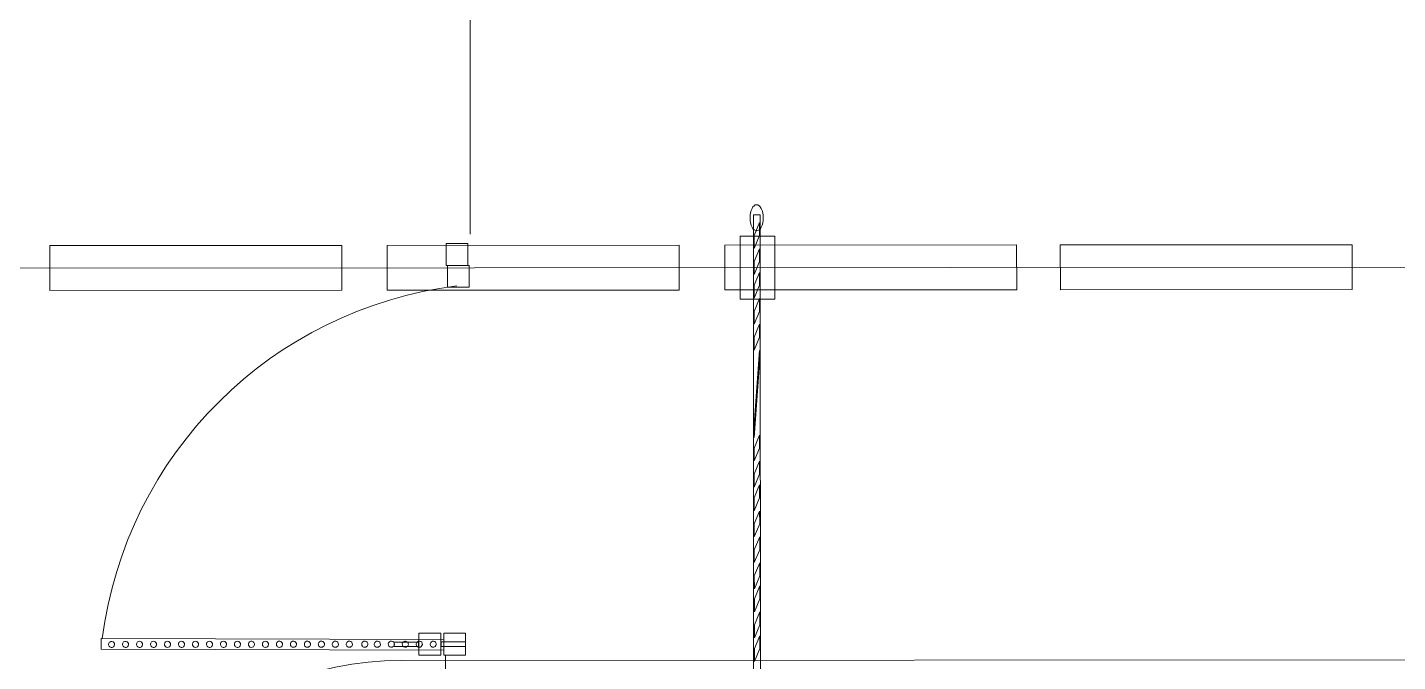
# Model space of a CAD drawing. Header units: metres. Extents: x 6917732 to 8046551, y 3602874 to 4094271.
# Drawn here: x 7126787 to 7138989, y 3838650 to 3844303 of the extents above; entities that cross this region are included whole.
import ezdxf

# ---------------------------------------------------------------- set-up
doc = ezdxf.new("R2010")
doc.units = ezdxf.units.M
doc.header["$LTSCALE"] = 0.5
doc.header["$MEASUREMENT"] = 0
doc.linetypes.add('03000 - Plant Layout 1$0$CENTER2', pattern=[1.125, 0.75, -0.125, 0.125, -0.125])
doc.linetypes.add('HIDDEN2', pattern=[4.762499999999999, 3.175, -1.5875])
doc.layers.add('CI-CEN', color=1, linetype='03000 - Plant Layout 1$0$CENTER2')
doc.layers.add('RD-TXT', color=7, linetype='CONTINUOUS')
doc.layers.add('CI-PED-FOOTPATH', color=44, linetype='CONTINUOUS', lineweight=0)
doc.layers.get('CI-CEN').off()

# ---------------------------------------------------------------- blocks, each defined once
blk = doc.blocks.new('sdsxdc')
at = {"layer": 'CI-PED-FOOTPATH', "color": 15, "lineweight": 0, "extrusion": (0.007640920335774551, -0.02019141982640698, 0.9997669342910958)}
for p, q in [((7133306.778548842, 3842447.93950787, 322.9055335979596), (7133306.719290247, 3842562.817919113, 325.2260854596514)), ((7133258.985965568, 3842447.907489359, 323.2701514001093), (7133259.045224166, 3842333.029078114, 320.9495995383783)), ((7133306.898517249, 3842215.369363617, 318.2076005801156), (7133306.839258653, 3842330.24777486, 320.5281524417839)), ((7133259.105933975, 3842215.337345102, 318.5722183821758), (7133259.165192572, 3842100.458933941, 316.251666522141)), ((7119001.143818318, 3842152.183653819, 408.7790081598647), (7145297.099852477, 3842169.44746263, 225.6426252640707)), ((7133307.007436973, 3842004.218152694, 313.9423314985921), (7133306.948178377, 3842119.096564015, 316.262883361884)), ((7133259.2148537, 3842004.186134181, 314.3069493007213), (7133259.274112293, 3841889.307723018, 311.986397440697)), ((7133307.127405382, 3841771.648008441, 309.244398480763), (7133307.068146784, 3841886.526419684, 311.5649503424747)), ((7133259.334822107, 3841771.615989928, 309.6090162828752), (7133259.394080704, 3841656.737578765, 307.2884644228246)), ((7133307.245922578, 3841541.891186117, 304.6032947606292), (7133307.186663979, 3841656.769597277, 306.9238466206885)), ((7133259.453339303, 3841541.859167602, 304.9679125627292), (7133259.512597899, 3841426.980756359, 302.6473607010645)), ((7133307.365890987, 3841309.32104178, 299.9053617411227), (7133307.306632389, 3841424.199453025, 302.2259136028094)), ((7133259.854860396, 3840763.472438676, 289.2444467403067), (7133259.914118993, 3840648.594027513, 286.9238948802379)), ((7133307.755918306, 3840553.216086622, 284.631989291626), (7133307.69665971, 3840668.094497783, 286.9525411516297)), ((7133259.963335031, 3840553.184068108, 284.996607093717), (7133260.022593629, 3840438.305656785, 282.6760552304336)), ((7133307.875886717, 3840320.645942288, 279.9340562721448), (7133307.816628123, 3840435.52435353, 282.2546081337853)), ((7133260.083303443, 3840320.613923775, 280.2986740742426), (7133260.142562039, 3840205.735512531, 277.9781222125554)), ((7133307.984806439, 3840109.494731446, 275.6687871922974), (7133307.925547841, 3840224.373142689, 277.9893390539705)), ((7133260.192223163, 3840109.462712931, 276.0334049943514), (7133260.25148176, 3839994.584301689, 273.71285313271)), ((7133308.104774848, 3839876.924587112, 270.9708541728121), (7133308.045516251, 3839991.802998433, 273.2914060360858)), ((7133260.312191575, 3839876.892568599, 271.3354719749028), (7133260.371450171, 3839762.014157434, 269.0149201148)), ((7133308.223292041, 3839647.167764785, 266.329750452689), (7133308.164033444, 3839762.046175948, 268.6503023127448)), ((7133260.430708766, 3839647.135746271, 266.6943682547824), (7133260.489967363, 3839532.257335031, 264.373816393138)), ((7133308.343260454, 3839414.597620531, 261.6318174348055), (7133308.284001858, 3839529.476031694, 263.9523692948636)), ((7133260.550677177, 3839414.565602018, 261.9964352369302), (7133260.609935777, 3839299.687190775, 259.6758833752206)), ((7133308.448832653, 3839209.935893582, 257.4976363789549), (7133308.389574056, 3839324.814304743, 259.818188238997)), ((7133260.656249378, 3839209.903875068, 257.862254181046), (7133260.715507975, 3839095.025463824, 255.5417023193611)), ((7133308.568801065, 3838977.365749327, 252.799703361043), (7133308.509542468, 3839092.24416049, 255.1202552211139)), ((7133260.77621779, 3838977.333730815, 253.1643211631448), (7133260.835476387, 3838862.455319492, 250.843769299867)), ((7133308.677720786, 3838766.214538405, 248.5344342795748), (7133308.618462187, 3838881.092949567, 250.8549861396571)), ((7139503.652921802, 3838666.279270864, 199.1697821364811), (7130117.564027611, 3838659.991085712, 270.7778616429718)), ((7133260.885137511, 3838766.182519892, 248.8990520816884), (7133260.944396107, 3838651.30410873, 246.5785002216766))]:
    blk.add_line(p, q, dxfattribs=at)
for points, elevation in [([(8032250.269509289, 1077979.601141063), (8029133.518535193, 1069728.694184991)], -22756.62040694564), ([(8027599.088716555, 1066296.053528784), (8025493.957263516, 1060819.110147633)], -22756.62040679267)]:
    blk.add_lwpolyline(points, dxfattribs=dict(at, elevation=elevation))
for points, elevation in [([(8029937.571388566, 1064545.779370485), (8029879.447866064, 1064567.735325912), (8031551.987406484, 1068995.412815385), (8031610.110928984, 1068973.456859954)], -22756.62040679267), ([(8031453.230987554, 1068713.689588119), (8031538.544827688, 1068804.288989392), (8031579.148266003, 1068911.77758711), (8031493.834425869, 1068821.178185838)], -22756.62040679264), ([(8031175.962402508, 1068334.874946892), (8031374.32766073, 1068860.002973645), (8031664.945272488, 1068750.223196784), (8031466.580014264, 1068225.095170031)], -22756.62040679267), ([(8028027.36819947, 1070038.068775011), (8025595.115582181, 1070956.843614503), (8025453.765606871, 1070582.65090415), (8027886.018224168, 1069663.876064663)], -22809.2450137143), ([(8030839.030583498, 1068975.973235603), (8028406.777966204, 1069894.748075094), (8028265.427990898, 1069520.555364739), (8030697.680608192, 1068601.780525252)], -22809.24501371432), ([(8028833.461575896, 1069543.131899933), (8028902.073936423, 1069724.767907259), (8029083.709943824, 1069656.155546702), (8029015.097583295, 1069474.519539376)], -22756.62040679271), ([(8033650.692967521, 1067913.877696194), (8031218.440350227, 1068832.652535681), (8031077.090374924, 1068458.459825327), (8033509.342992217, 1067539.684985841)], -22809.24501371432), ([(8031371.0297506, 1068496.080044278), (8031456.343590707, 1068586.679445476), (8031496.947029024, 1068694.168043192), (8031411.633188887, 1068603.568641918)], -22756.62040679272), ([(8036446.704182414, 1066857.694330668), (8034014.451565121, 1067776.469170157), (8033873.101589818, 1067402.276459801), (8036305.35420711, 1066483.501620317)], -22809.24501371431), ([(8028844.359736269, 1069539.015158324), (8028775.747375739, 1069357.379150998), (8028957.383383139, 1069288.76679044), (8029025.995743669, 1069470.402797767)], -22756.62040679268), ([(8031296.398972934, 1068298.511612377), (8031381.712813044, 1068389.111013575), (8031422.316251388, 1068496.599611364), (8031337.002411228, 1068406.000210021)], -22756.62040679271), ([(8031214.197735956, 1068080.902068459), (8031299.511576063, 1068171.501469657), (8031340.115014379, 1068278.990067375), (8031254.801174243, 1068188.390666102)], -22756.6204067927), ([(8031132.990859356, 1067865.9248731), (8031218.30469949, 1067956.524274374), (8031258.908137775, 1068064.012872014), (8031173.594297672, 1067973.413470818)], -22756.62040679269), ([(8030857.872347631, 1067137.609630402), (8031136.103462483, 1067738.914730378), (8031176.706900799, 1067846.403328096), (8030898.475785917, 1067245.098228044)], -22756.6204067927), ([(8030783.546538307, 1066940.848534549), (8030868.86037847, 1067031.447935899), (8030909.463816757, 1067138.936533539), (8030824.149976647, 1067048.337132343)], -22756.62040679271), ([(8030701.34530133, 1066723.238990632), (8030786.659141464, 1066813.838391907), (8030827.262579782, 1066921.32698962), (8030741.948739646, 1066830.72758835)], -22756.62040679268), ([(8030626.714523692, 1066525.670558809), (8030712.028363828, 1066616.269960082), (8030752.631802144, 1066723.758557799), (8030667.317962007, 1066633.159156526)], -22756.62040679272), ([(8030544.513286714, 1066308.061014889), (8030629.82712682, 1066398.660416089), (8030670.430565163, 1066506.149013881), (8030585.116725002, 1066415.549612533)], -22756.62040679267), ([(8030463.306410111, 1066093.083819533), (8030548.620250242, 1066183.683220804), (8030589.223688531, 1066291.171818446), (8030503.909848422, 1066200.572417248)], -22756.62040679271), ([(8030381.105173131, 1065875.474275611), (8030466.419013267, 1065966.073676883), (8030507.022451557, 1066073.562274526), (8030421.708611446, 1065982.96287333)], -22756.62040679266), ([(8030308.768084587, 1065683.977876957), (8030394.081924724, 1065774.577278231), (8030434.685363008, 1065882.065875872), (8030349.371522902, 1065791.466474675)], -22756.62040679267), ([(8030226.56684758, 1065466.368332965), (8030311.880687745, 1065556.967734311), (8030352.484126034, 1065664.456331952), (8030267.170285925, 1065573.856930755)], -22756.62040679273), ([(8027378.004626198, 1066379.567263414), (8027446.616986728, 1066561.203270738), (8027628.252993979, 1066492.590910239), (8027559.640633448, 1066310.954902912)], -22756.62040679271), ([(8027653.682034905, 1066482.9851798), (8027585.069674373, 1066301.349172476), (8027766.705681778, 1066232.736811916), (8027835.31804231, 1066414.372819246)], -22756.62040679267), ([(8027600.757101297, 1066343.694576647), (8027633.99488436, 1066430.763627493), (8024782.98349518, 1067519.110144318), (8024749.745711965, 1067432.04109353)], -22756.62040679269), ([(8027198.38452207, 1066530.439757308), (8027401.81685022, 1066453.593913536), (8027415.53932235, 1066489.921115061), (8027212.106994199, 1066566.766958834)], -22756.6204067927), ([(8027590.032174242, 1066380.420698579), (8027793.464502393, 1066303.574854805), (8027808.559221685, 1066343.534776357), (8027605.126893536, 1066420.380620128)], -22756.62040679269), ([(8030151.936069973, 1065268.799901217), (8030237.249910082, 1065359.399302413), (8030277.853348365, 1065466.887900055), (8030192.539508262, 1065376.288498856)], -22756.62040679269)]:
    blk.add_lwpolyline(points, close=True, dxfattribs=dict(at, elevation=elevation))
for points, elevation in [([(8024843.293520778, 1067463.653932258, -0.9999999999999999), (8024860.242300579, 1067411.589692046, -1.000000000000007)], -22756.6204067927), ([(8024959.815335581, 1067419.638228074, -0.9999999999999999), (8024976.764115384, 1067367.573987864, -1.000000000000007)], -22756.62040679269), ([(8025076.337150542, 1067375.622523835, -0.9999999999999999), (8025093.285930196, 1067323.558283683, -1.000000000000007)], -22756.62040679267), ([(8025192.858965346, 1067331.606819656, -0.9999999999999999), (8025209.807745149, 1067279.542579445, -1.000000000000007)], -22756.62040679269), ([(8025309.380780303, 1067287.591115419, -0.9999999999999999), (8025326.329560108, 1067235.526875208, -1.000000000000007)], -22756.62040679273), ([(8025425.902595112, 1067243.575411237, -0.9999999999999999), (8025442.851374912, 1067191.511171028, -1.000000000000007)], -22756.62040679272), ([(8025542.42441006, 1067199.559707001, -0.9999999999999999), (8025559.373189868, 1067147.495466789, -1.000000000000007)], -22756.62040679275), ([(8025658.946224871, 1067155.544002819, -0.9999999999999999), (8025675.895004676, 1067103.479762607, -1.000000000000007)], -22756.62040679265), ([(8025775.468039825, 1067111.528298583, -0.9999999999999999), (8025792.416819483, 1067059.464058428, -1.000000000000007)], -22756.62040679268), ([(8025891.989854634, 1067067.512594401, -0.9999999999999999), (8025908.938634437, 1067015.448354191, -1.000000000000007)], -22756.62040679268), ([(8026008.511669591, 1067023.496890165, -0.9999999999999999), (8026025.460449392, 1066971.432649954, -1.000000000000007)], -22756.62040679269), ([(8026125.033484397, 1066979.481185981, -0.9999999999999999), (8026141.982264202, 1066927.416945772, -1.000000000000007)], -22756.62040679268), ([(8026241.555299352, 1066935.465481744, -0.9999999999999999), (8026258.504079156, 1066883.401241535, -1.000000000000007)], -22756.62040679271), ([(8026358.077114159, 1066891.449777564, -0.9999999999999999), (8026375.025893964, 1066839.385537353, -1.000000000000007)], -22756.62040679267), ([(8026474.598929113, 1066847.434073328, -0.9999999999999999), (8026491.547708917, 1066795.369833119, -1.000000000000007)], -22756.62040679271), ([(8026591.120743925, 1066803.418369146, -0.9999999999999999), (8026608.069523725, 1066751.354128935, -1.000000000000007)], -22756.62040679271), ([(8026707.642558871, 1066759.402664908, -0.9999999999999999), (8026724.59133868, 1066707.338424699, -1.000000000000007)], -22756.62040679272), ([(8026824.164373684, 1066715.386960727, -0.9999999999999999), (8026841.113153636, 1066663.32272046, -1.000000000000007)], -22756.62040679272), ([(8026952.338370074, 1066666.96968609, -0.9999999999999999), (8026969.287149879, 1066614.905445878, -1.000000000000007)], -22756.6204067927), ([(8027057.208003445, 1066627.35555231, -0.9999999999999999), (8027074.156783251, 1066575.291312099, -1.000000000000007)], -22756.62040679274), ([(8027173.729818403, 1066583.33984807, -0.9999999999999999), (8027190.678598204, 1066531.275607862, -1.000000000000007)], -22756.62040679271), ([(8027290.251633356, 1066539.324143834, -0.9999999999999999), (8027307.20041301, 1066487.259903681, -1.000000000000007)], -22756.62040679268), ([(8027406.773448166, 1066495.308439651, -0.9999999999999999), (8027423.722227967, 1066443.244199441, -1.000000000000007)], -22756.62040679267), ([(8027523.29526297, 1066451.292735471, -0.9999999999999999), (8027540.244042925, 1066399.228495205, -1.000000000000007)], -22756.62040679266)]:
    blk.add_lwpolyline(points, format="xyb", close=True, dxfattribs=dict(at, elevation=elevation))
for centre, radius, start, end in [((8028000.800759932, 1065804.113278768, -22756.62040679271), 3636.789877913362, 76.3840373981226, 151.9249236623338), ((8026186.877573539, 1063667.744143264, -22756.62040679271), 2909.705860844248, 69.30611905550516, 249.3061190555051)]:
    blk.add_arc(centre, radius, start, end, dxfattribs=at)
at = {"layer": 'CI-PED-FOOTPATH', "color": 15, "lineweight": 0, "extrusion": (0.007640920335774553, -0.02019141982640699, 0.9997669342910958)}
blk.add_ellipse((7133281.321571559, 3842605.705114851, 326.2863478896489), major_axis=(-0.06031327716709949, 116.9230091633448, 2.361852881246044), ratio=0.5, dxfattribs=at)
blk = doc.blocks.new('A$C65520D9C')
at = {"layer": 'CI-CEN', "color": 8, "linetype": 'HIDDEN2', "lineweight": 0, "ltscale": 2000}
blk.add_blockref('sdsxdc', (-7494655.575114666, -4067566.219431999, -33.1896701657006), dxfattribs=at)
blk = doc.blocks.new('A$C021B369C')
at = {"layer": 'RD-TXT', "color": 2}
blk.add_blockref('A$C65520D9C', (0, 0), dxfattribs=at)

msp = doc.modelspace()

# ---------------------------------------------------------------- block references
at = {"layer": 'RD-TXT', "color": 2, "lineweight": -3}
msp.add_blockref('A$C021B369C', (7494655.577469633, 4067566.219431999, 32.91900027009051), dxfattribs=at)

doc.saveas('drawing.dxf')
